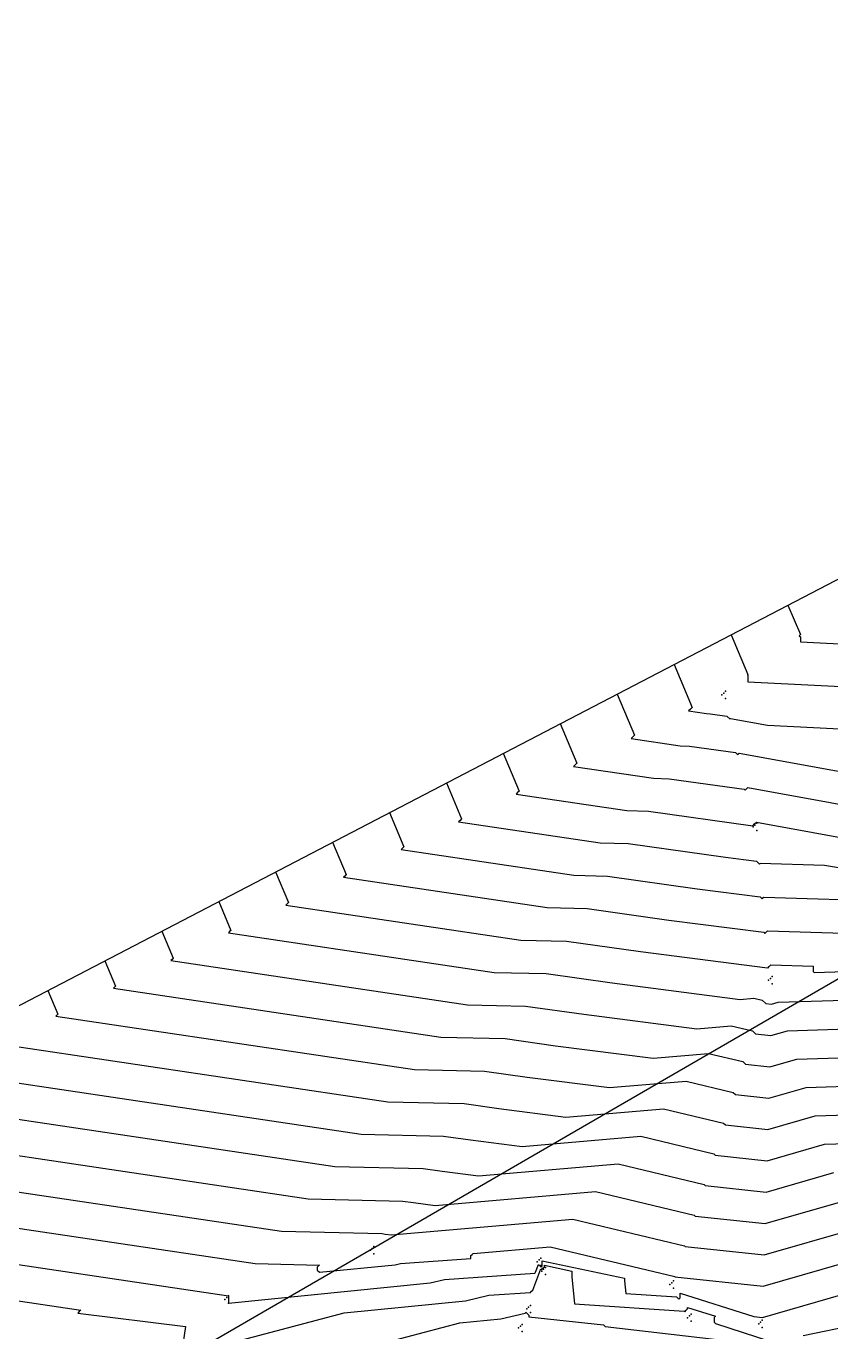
# Model space of a CAD drawing. Header units: metres. Extents: x 419582 to 423558, y 4805372 to 4807539.
# Drawn here: x 421365.1 to 421409.6, y 4806188.4 to 4806260.6 of the extents above; entities that cross this region are included whole.
import ezdxf

# ---------------------------------------------------------------- set-up
doc = ezdxf.new("R2010")
doc.units = ezdxf.units.M
for name, color, linetype in [('C-TINN', 4, 'Continuous'), ('C-TINN-BNDY', 110, 'Continuous'), ('C-TOPO-MAJR', 9, 'Continuous'), ('C-TOPO-MINR', 8, 'Continuous')]:
    doc.layers.add(name, color=color, linetype=linetype)

msp = doc.modelspace()

# ---------------------------------------------------------------- linework, layer by layer
at = {"color": 31, "lineweight": 30, "true_color": 0xffbd7a, "elevation": 1718.013}
msp.add_lwpolyline([(423449.834, 4807399.592), (423130.593, 4807500.114), (421950.92, 4806612.998), (421795.045, 4806430.988), (421305.015, 4806147.038), (421305.015, 4806147.038), (420630.083, 4805770.97), (419765.157, 4805549.54), (419617.356, 4805580.088)], dxfattribs=at)
at = {"layer": 'C-TINN', "color": 4, "linetype": 'Continuous', "lineweight": -3}
for p in [(421403.6, 4806223.59, 1731.42), (421403.7, 4806223.69, 1731.42), (421403.8, 4806223.79, 1731.42), (421403.8, 4806223.39, 1731.42), (421405.32, 4806216.29, 1735.03), (421405.42, 4806216.39, 1735.03), (421405.52, 4806216.49, 1735.03), (421405.52, 4806216.09, 1735.03), (421406.18, 4806207.81, 1739.35), (421406.28, 4806207.91, 1739.35), (421406.38, 4806208.01, 1739.35), (421406.38, 4806207.61, 1739.35), (421384.36, 4806193.08, 1748.4), (421384.16, 4806192.88, 1748.4), (421384.26, 4806192.98, 1748.4), (421384.36, 4806192.68, 1748.4), (421393.49, 4806192.34, 1749.41), (421393.59, 4806192.44, 1749.41), (421393.39, 4806192.24, 1749.41), (421393.59, 4806192.04, 1749.41), (421393.64, 4806191.73, 1751.5), (421393.74, 4806191.83, 1751.5), (421393.84, 4806191.93, 1751.5), (421393.84, 4806191.53, 1751.5), (421400.72, 4806190.98, 1749.14), (421400.82, 4806191.08, 1749.14), (421400.92, 4806191.18, 1749.14), (421376.22, 4806190.26, 1750), (421376.32, 4806190.36, 1750), (421400.92, 4806190.78, 1749.14), (421376.12, 4806190.16, 1750), (421376.32, 4806189.96, 1750), (421392.81, 4806189.63, 1751.86), (421392.91, 4806189.73, 1751.86), (421393.01, 4806189.83, 1751.86), (421392.56, 4806188.78, 1752.51), (421393.01, 4806189.43, 1751.86), (421401.7, 4806189.15, 1751.47), (421401.8, 4806189.25, 1751.47), (421401.9, 4806189.35, 1751.47), (421401.9, 4806188.95, 1751.47), (421405.63, 4806188.81, 1750.09), (421405.73, 4806188.91, 1750.09), (421405.83, 4806189.01, 1750.09), (421392.36, 4806188.58, 1752.51), (421392.46, 4806188.68, 1752.51), (421392.56, 4806188.38, 1752.51), (421405.83, 4806188.61, 1750.09)]:
    msp.add_point(p, dxfattribs=at)
at = {"layer": 'C-TINN-BNDY', "color": 110, "linetype": 'Continuous', "lineweight": -3, "flags": 128}
msp.add_lwpolyline([(421193.45, 4806114.76), (421316.74, 4806181.07), (421324.23, 4806185.31), (421416.34, 4806233.29), (421455.96, 4806255.55), (421534.88, 4806300.35), (421936.98, 4806642.67), (421937.08, 4806642.77), (421937.18, 4806642.87), (421963.15, 4806666.69), (422251.15, 4806867.33), (422367.39, 4806957.21), (422449.57, 4807014.1), (422473.63, 4807031.8), (422600.66, 4807130.15), (422687.35, 4807196.06), (422733.46, 4807229.97)], dxfattribs=at)
at = {"layer": 'C-TOPO-MAJR', "color": 9, "linetype": 'Continuous', "lineweight": -3, "flags": 128}
for points, elevation in [([(421407.245, 4806228.553), (421407.932, 4806226.92), (421407.899, 4806226.887), (421407.866, 4806226.854), (421407.932, 4806226.788), (421407.932, 4806226.52), (421416.958, 4806226.066)], 1730), ([(421391.511, 4806220.357), (421392.387, 4806218.271), (421392.302, 4806218.185), (421392.216, 4806218.1), (421398.344, 4806217.187), (421399.544, 4806217.157), (421405.306, 4806216.351), (421405.307, 4806216.349), (421405.407, 4806216.448), (421405.506, 4806216.547), (421411.77, 4806215.41)], 1735), ([(421375.776, 4806212.16), (421376.448, 4806210.562), (421376.382, 4806210.497), (421376.317, 4806210.431), (421391.002, 4806208.245), (421393.878, 4806208.173), (421397.529, 4806207.662), (421404.613, 4806206.752), (421405.367, 4806206.817), (421405.831, 4806206.706), (421406.017, 4806206.519), (421406.347, 4806206.484), (421406.713, 4806206.589), (421415.83, 4806206.88)], 1740), ([(421360.417, 4806202.763), (421383.661, 4806199.302), (421388.213, 4806199.189), (421389.69, 4806198.982), (421392.558, 4806198.614), (421399.109, 4806199.178), (421403.144, 4806198.213), (421403.229, 4806198.128), (421406.091, 4806197.825), (421409.272, 4806198.739), (421414.315, 4806198.9)], 1745), ([(421344.518, 4806195.095), (421376.32, 4806190.36), (421376.32, 4806189.96), (421387.474, 4806191.084), (421388.268, 4806191.27), (421393.25, 4806191.611), (421393.274, 4806191.636), (421393.298, 4806191.66), (421393.461, 4806192.096), (421393.604, 4806191.952), (421393.632, 4806191.981), (421393.661, 4806192.009), (421393.661, 4806192.296), (421398.213, 4806191.326), (421398.213, 4806191.18), (421398.282, 4806190.49), (421401.082, 4806190.305), (421401.208, 4806190.178), (421401.245, 4806190.215), (421401.282, 4806190.252), (421401.282, 4806190.505), (421405.365, 4806189.216), (421405.835, 4806189.166), (421411.831, 4806190.888)], 1750)]:
    msp.add_lwpolyline(points, dxfattribs=dict(at, elevation=elevation))
at = {"layer": 'C-TOPO-MINR', "color": 8, "linetype": 'Continuous', "lineweight": -3, "flags": 128}
for points, elevation in [([(421404.099, 4806226.913), (421405.022, 4806224.716), (421405.012, 4806224.706), (421405.003, 4806224.696), (421405.022, 4806224.677), (421405.022, 4806224.316), (421417.171, 4806223.704)], 1731), ([(421400.952, 4806225.274), (421401.951, 4806222.896), (421401.853, 4806222.798), (421401.756, 4806222.7), (421402.748, 4806222.553), (421402.943, 4806222.548), (421403.876, 4806222.417), (421404.044, 4806222.249), (421404.06, 4806222.265), (421404.076, 4806222.281), (421406.123, 4806221.91), (421417.385, 4806221.343)], 1732), ([(421397.805, 4806223.635), (421398.763, 4806221.354), (421398.669, 4806221.26), (421398.576, 4806221.167), (421401.28, 4806220.764), (421401.81, 4806220.751), (421404.353, 4806220.395), (421404.465, 4806220.283), (421404.509, 4806220.326), (421404.553, 4806220.37), (421410.129, 4806219.358)], 1733), ([(421394.658, 4806221.996), (421395.575, 4806219.812), (421395.486, 4806219.723), (421395.396, 4806219.633), (421399.812, 4806218.976), (421400.677, 4806218.954), (421404.829, 4806218.373), (421404.886, 4806218.316), (421404.958, 4806218.387), (421405.029, 4806218.459), (421414.135, 4806216.806)], 1734), ([(421388.364, 4806218.717), (421389.199, 4806216.729), (421389.118, 4806216.648), (421389.036, 4806216.566), (421396.875, 4806215.399), (421398.41, 4806215.361), (421403.799, 4806214.606), (421405.513, 4806214.386), (421405.668, 4806214.231), (421405.691, 4806214.253), (421405.713, 4806214.276), (421409.264, 4806214.167), (421417.267, 4806212.84)], 1736), ([(421385.217, 4806217.078), (421386.012, 4806215.188), (421385.934, 4806215.11), (421385.856, 4806215.032), (421395.407, 4806213.61), (421397.277, 4806213.564), (421402.232, 4806212.87), (421405.712, 4806212.423), (421405.821, 4806212.314), (421405.867, 4806212.36), (421405.912, 4806212.405), (421413.125, 4806212.185)], 1737), ([(421382.07, 4806215.439), (421382.824, 4806213.646), (421382.75, 4806213.572), (421382.676, 4806213.499), (421393.939, 4806211.822), (421396.144, 4806211.767), (421400.664, 4806211.134), (421405.911, 4806210.46), (421405.974, 4806210.397), (421406.042, 4806210.466), (421406.111, 4806210.535), (421415.124, 4806210.26)], 1738), ([(421378.923, 4806213.8), (421379.636, 4806212.104), (421379.566, 4806212.035), (421379.496, 4806211.965), (421392.471, 4806210.033), (421395.011, 4806209.97), (421399.096, 4806209.398), (421406.11, 4806208.497), (421406.127, 4806208.481), (421406.218, 4806208.573), (421406.31, 4806208.665), (421408.647, 4806208.593), (421408.647, 4806208.285), (421408.693, 4806208.239), (421416.133, 4806208.477)], 1739), ([(421372.629, 4806210.521), (421373.26, 4806209.021), (421373.198, 4806208.959), (421373.137, 4806208.898), (421389.534, 4806206.456), (421392.745, 4806206.376), (421395.961, 4806205.926), (421402.202, 4806205.124), (421404.115, 4806205.289), (421405.293, 4806205.007), (421405.46, 4806204.841), (421406.296, 4806204.752), (421407.225, 4806205.019), (421415.527, 4806205.284)], 1741), ([(421369.483, 4806208.882), (421370.072, 4806207.479), (421370.014, 4806207.422), (421369.957, 4806207.364), (421388.066, 4806204.668), (421391.612, 4806204.58), (421394.393, 4806204.19), (421399.791, 4806203.497), (421402.864, 4806203.761), (421404.756, 4806203.309), (421404.902, 4806203.163), (421406.244, 4806203.021), (421407.736, 4806203.449), (421415.224, 4806203.688)], 1742), ([(421366.336, 4806207.243), (421366.884, 4806205.938), (421366.831, 4806205.884), (421366.777, 4806205.83), (421386.598, 4806202.879), (421390.479, 4806202.783), (421392.826, 4806202.454), (421397.38, 4806201.869), (421401.612, 4806202.233), (421404.219, 4806201.61), (421404.344, 4806201.484), (421406.193, 4806201.289), (421408.248, 4806201.879), (421414.921, 4806202.092)], 1743), ([(421363.597, 4806204.297), (421385.129, 4806201.091), (421389.346, 4806200.986), (421391.258, 4806200.718), (421394.969, 4806200.242), (421400.361, 4806200.706), (421403.682, 4806199.911), (421403.787, 4806199.806), (421406.142, 4806199.557), (421408.76, 4806200.309), (421414.618, 4806200.496)], 1744), ([(421357.237, 4806201.229), (421382.193, 4806197.514), (421387.079, 4806197.392), (421388.122, 4806197.246), (421390.147, 4806196.986), (421397.858, 4806197.65), (421402.607, 4806196.514), (421402.671, 4806196.45), (421406.039, 4806196.093), (421409.784, 4806197.169)], 1746), ([(421354.057, 4806199.696), (421380.725, 4806195.725), (421385.946, 4806195.596), (421386.555, 4806195.51), (421387.735, 4806195.359), (421396.606, 4806196.122), (421402.07, 4806194.815), (421402.114, 4806194.771), (421405.988, 4806194.361), (421410.295, 4806195.599)], 1747), ([(421350.877, 4806198.162), (421379.256, 4806193.937), (421384.813, 4806193.799), (421384.987, 4806193.774), (421385.324, 4806193.731), (421395.355, 4806194.594), (421401.533, 4806193.116), (421401.556, 4806193.093), (421405.937, 4806192.63), (421410.807, 4806194.029)], 1748), ([(421408.094, 4806188.166), (421411.133, 4806188.784), (421411.133, 4806188.853), (421411.216, 4806188.936), (421411.298, 4806189.018), (421412.343, 4806189.318), (421412.498, 4806189.323), (421433.145, 4806191.444), (421433.227, 4806191.527), (421433.31, 4806191.609), (421436.143, 4806192.422), (421439.368, 4806192.349), (421439.401, 4806192.316), (421440.305, 4806193.194), (421440.305, 4806192.881), (421441.999, 4806191.9), (421441.906, 4806190.518), (421446.75, 4806191.337), (421448.54, 4806192.501), (421451.368, 4806192.799), (421462.366, 4806197.542), (421464.314, 4806198.662)], 1751), ([(421347.698, 4806196.628), (421377.788, 4806192.148), (421381.345, 4806192.06), (421381.282, 4806191.998), (421381.22, 4806191.935), (421381.22, 4806191.785), (421381.345, 4806191.66), (421385.528, 4806192.081), (421385.825, 4806192.151), (421389.724, 4806192.419), (421389.724, 4806192.581), (421389.784, 4806192.64), (421389.843, 4806192.7), (421394.103, 4806193.066), (421400.995, 4806191.418), (421400.998, 4806191.415), (421405.886, 4806190.898), (421411.319, 4806192.459)], 1749), ([(421341.16, 4806194.129), (421341.381, 4806193.604), (421341.359, 4806193.583), (421341.338, 4806193.561), (421368.155, 4806189.568), (421368.071, 4806189.484), (421367.987, 4806189.4), (421373.95, 4806188.654), (421373.738, 4806187.29)], 1751), ([(421373.938, 4806187.09), (421382.71, 4806189.41), (421389.421, 4806190.086), (421390.71, 4806190.388), (421393.014, 4806190.546), (421393.078, 4806190.611), (421393.143, 4806190.676), (421393.58, 4806191.852), (421393.628, 4806191.804), (421393.704, 4806191.88), (421393.78, 4806191.956), (421393.78, 4806192.052), (421395.298, 4806191.729), (421395.298, 4806191.413), (421395.448, 4806189.92), (421401.502, 4806189.519), (421401.543, 4806189.479), (421401.622, 4806189.559), (421401.702, 4806189.638), (421401.702, 4806189.719), (421403.238, 4806189.234), (421403.204, 4806189.2), (421403.17, 4806189.166), (421403.17, 4806188.902), (421403.238, 4806188.834), (421407.029, 4806187.591)], 1751), ([(421384.217, 4806187.569), (421389.101, 4806188.86), (421391.367, 4806189.089), (421392.713, 4806189.404), (421392.735, 4806189.425), (421392.756, 4806189.447), (421392.913, 4806189.29), (421392.913, 4806189.204), (421397.042, 4806188.758), (421397.14, 4806188.66), (421403.969, 4806187.876)], 1752)]:
    msp.add_lwpolyline(points, dxfattribs=dict(at, elevation=elevation))

doc.saveas('drawing.dxf')
